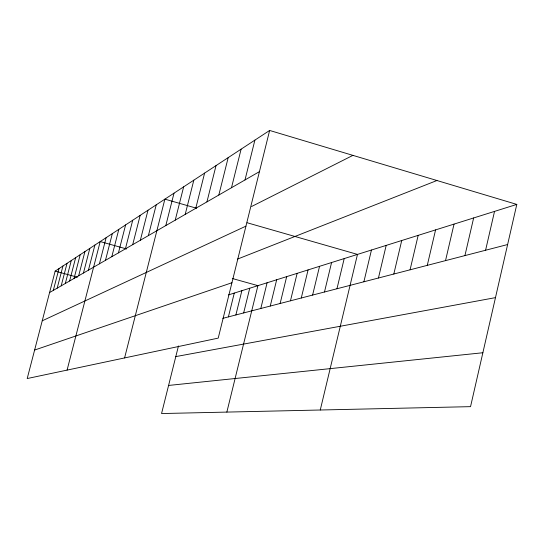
<?xml version="1.0" encoding="UTF-8"?>
<svg xmlns="http://www.w3.org/2000/svg" width="544" height="544" viewBox="0 0 544 544"><rect width="100%" height="100%" fill="white"/><g stroke="black" fill="none" stroke-linecap="round" stroke-linejoin="round"><path stroke-width="0.82" d="M485.588 250.247L494.53 211.398M269.634 130.451L218.226 338.11L27.2 378.549L55.162 271.109L269.634 130.451L516.8 204.408L470.54 406.654L161.554 413.549L178.466 345.936M464.93 255.598L473.647 217.954M445.529 260.624L454.036 224.108M410.067 269.817L418.173 235.362M427.278 265.356L435.574 229.901M378.447 278.011L386.186 245.405M393.815 274.026L401.73 240.523M363.888 281.785L371.457 250.022M324.482 291.999L331.575 262.541M336.96 288.762L344.202 258.577M320.266 410.006L357.483 254.408L247.105 222.741M301.274 298.01L308.081 269.912M312.603 295.072L319.552 266.315M280.133 303.491L286.674 276.631M290.462 300.812L297.14 273.346M226.855 412.094L257.917 285.654L232.308 278.501M260.794 308.502L267.097 282.778M270.252 306.048L276.672 279.772M228.392 316.894L234.28 293.073M235.878 314.956L241.869 290.693M243.651 312.943L249.737 288.225M231.492 187.734L241.108 149.158M244.997 179.955L254.898 140.114M195.752 208.325L204.605 173.094M206.944 201.878L216.036 165.6M218.831 195.024L228.181 157.631M165.804 225.583L174.012 193.161M175.229 220.15L183.648 186.844M185.198 214.411L193.827 180.166M140.345 240.244L147.995 210.222M148.396 235.606L156.223 204.823M124.59 357.932L164.886 199.145L196.493 208.216M111.812 256.686L118.823 229.357M118.449 252.865L125.61 224.903M125.399 248.86L132.716 220.245M132.695 244.657L140.168 215.356M78.669 275.781L84.925 251.586M83.456 273.02L89.821 248.377M88.434 270.157L94.908 245.038M67.082 370.104L100.198 241.57L126.643 248.968M99.409 263.833L106.134 237.68M105.468 260.338L112.336 233.607M53.319 290.387L58.99 268.6M57.188 288.157L62.941 266.002M61.186 285.852L67.034 263.323M65.328 283.472L71.271 260.542M69.612 280.996L75.657 257.666M74.059 278.44L80.206 254.68M49.586 292.536L259.434 171.632M251.62 206.496L352.913 155.373M42.228 320.81L245.942 226.141M237.463 259.114L436.934 180.513M34.619 350.05L231.934 282.737M228.432 294.909L516.8 204.408M222.782 318.349L507.62 244.535M175.8 356.599L495.482 297.629M168.586 385.444L482.875 352.743M55.162 271.109L77.391 277.209"/></g></svg>
